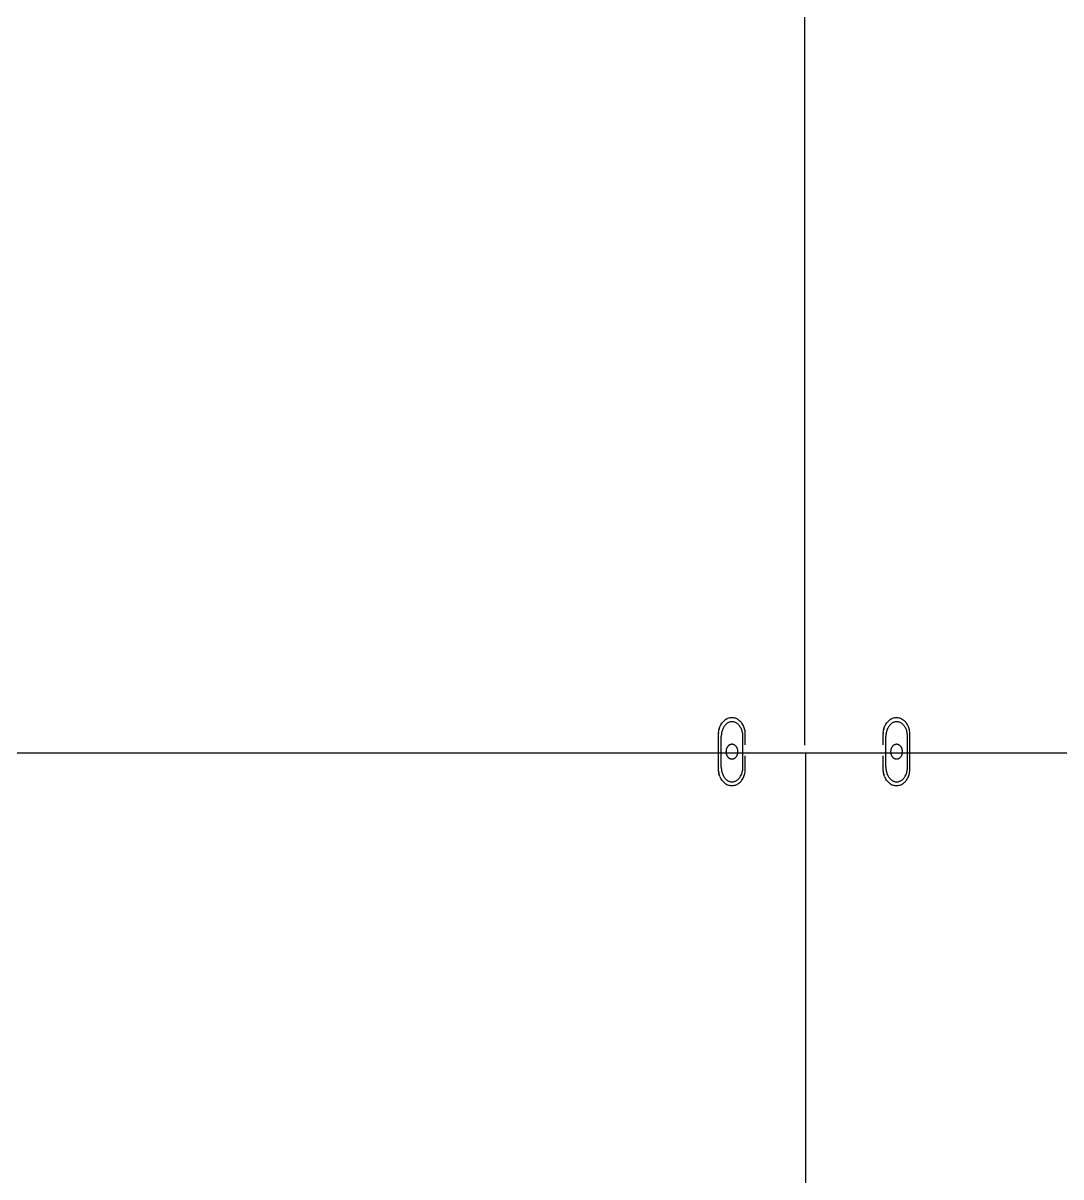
# Model space of a CAD drawing. Header units: metres. Extents: x 2754 to 3501, y 1112 to 1514.
# Drawn here: x 3343.35 to 3345.029, y 1421.043 to 1422.91 of the extents above; entities that cross this region are included whole.
import ezdxf

# ---------------------------------------------------------------- set-up
doc = ezdxf.new("R2010")
doc.units = ezdxf.units.M
doc.layers.add('AR-WALL', color=7, linetype='Continuous')

msp = doc.modelspace()

# ---------------------------------------------------------------- linework, layer by layer
at = {"layer": 'AR-WALL', "lineweight": 25}
for p, q in [((3344.61502, 1421.74181), (3344.61502, 1424.47214)), ((3344.47879, 1421.77429), (3344.47962, 1421.77571)), ((3344.47962, 1421.77571), (3344.48051, 1421.77707)), ((3344.48148, 1421.77834), (3344.48051, 1421.77707)), ((3344.48148, 1421.77834), (3344.48251, 1421.77954)), ((3344.48251, 1421.77954), (3344.48361, 1421.78065)), ((3344.48361, 1421.78065), (3344.48476, 1421.78167)), ((3344.48476, 1421.78167), (3344.48596, 1421.78259)), ((3344.48721, 1421.78342), (3344.48596, 1421.78259)), ((3344.48732, 1421.7756), (3344.48639, 1421.7747)), ((3344.4885, 1421.78414), (3344.48721, 1421.78342)), ((3344.48829, 1421.77641), (3344.48732, 1421.7756)), ((3344.4893, 1421.77714), (3344.48829, 1421.77641)), ((3344.4885, 1421.78414), (3344.48982, 1421.78476)), ((3344.49035, 1421.77778), (3344.4893, 1421.77714)), ((3344.49117, 1421.78527), (3344.48982, 1421.78476)), ((3344.49142, 1421.77833), (3344.49035, 1421.77778)), ((3344.49255, 1421.78566), (3344.49117, 1421.78527)), ((3344.49251, 1421.77878), (3344.49142, 1421.77833)), ((3344.49363, 1421.77913), (3344.49251, 1421.77878)), ((3344.49395, 1421.78595), (3344.49255, 1421.78566)), ((3344.49476, 1421.77938), (3344.49363, 1421.77913)), ((3344.49536, 1421.78612), (3344.49395, 1421.78595)), ((3344.4959, 1421.77953), (3344.49476, 1421.77938)), ((3344.49677, 1421.78618), (3344.49536, 1421.78612)), ((3344.49705, 1421.77958), (3344.4959, 1421.77953)), ((3344.49818, 1421.78612), (3344.49677, 1421.78618)), ((3344.49819, 1421.77953), (3344.49705, 1421.77958)), ((3344.49959, 1421.78595), (3344.49818, 1421.78612)), ((3344.49933, 1421.77938), (3344.49819, 1421.77953)), ((3344.50046, 1421.77913), (3344.49933, 1421.77938)), ((3344.50099, 1421.78566), (3344.49959, 1421.78595)), ((3344.50158, 1421.77878), (3344.50046, 1421.77913)), ((3344.50237, 1421.78527), (3344.50099, 1421.78566)), ((3344.50268, 1421.77833), (3344.50158, 1421.77878)), ((3344.50372, 1421.78476), (3344.50237, 1421.78527)), ((3344.50375, 1421.77778), (3344.50268, 1421.77833)), ((3344.50504, 1421.78414), (3344.50372, 1421.78476)), ((3344.50479, 1421.77714), (3344.50375, 1421.77778)), ((3344.50581, 1421.77641), (3344.50479, 1421.77714)), ((3344.50504, 1421.78414), (3344.50633, 1421.78342)), ((3344.50678, 1421.7756), (3344.50581, 1421.77641)), ((3344.50633, 1421.78342), (3344.50758, 1421.78259)), ((3344.50771, 1421.7747), (3344.50678, 1421.7756)), ((3344.50758, 1421.78259), (3344.50878, 1421.78167)), ((3344.50878, 1421.78167), (3344.50993, 1421.78065)), ((3344.51103, 1421.77954), (3344.50993, 1421.78065)), ((3344.51206, 1421.77834), (3344.51103, 1421.77954)), ((3344.51303, 1421.77707), (3344.51206, 1421.77834)), ((3344.51392, 1421.77571), (3344.51303, 1421.77707)), ((3344.51475, 1421.77429), (3344.51392, 1421.77571)), ((3344.74514, 1421.77429), (3344.74596, 1421.77571)), ((3344.74596, 1421.77571), (3344.74686, 1421.77707)), ((3344.74783, 1421.77834), (3344.74686, 1421.77707)), ((3344.74783, 1421.77834), (3344.74886, 1421.77954)), ((3344.74886, 1421.77954), (3344.74995, 1421.78065)), ((3344.74995, 1421.78065), (3344.7511, 1421.78167)), ((3344.7511, 1421.78167), (3344.7523, 1421.78259)), ((3344.75355, 1421.78342), (3344.7523, 1421.78259)), ((3344.75366, 1421.7756), (3344.75273, 1421.7747)), ((3344.75484, 1421.78414), (3344.75355, 1421.78342)), ((3344.75464, 1421.77641), (3344.75366, 1421.7756)), ((3344.75565, 1421.77714), (3344.75464, 1421.77641)), ((3344.75484, 1421.78414), (3344.75616, 1421.78476)), ((3344.75669, 1421.77778), (3344.75565, 1421.77714)), ((3344.75752, 1421.78527), (3344.75616, 1421.78476)), ((3344.75776, 1421.77833), (3344.75669, 1421.77778)), ((3344.7589, 1421.78566), (3344.75752, 1421.78527)), ((3344.75886, 1421.77878), (3344.75776, 1421.77833)), ((3344.75998, 1421.77913), (3344.75886, 1421.77878)), ((3344.76029, 1421.78595), (3344.7589, 1421.78566)), ((3344.76111, 1421.77938), (3344.75998, 1421.77913)), ((3344.7617, 1421.78612), (3344.76029, 1421.78595)), ((3344.76225, 1421.77953), (3344.76111, 1421.77938)), ((3344.76312, 1421.78618), (3344.7617, 1421.78612)), ((3344.76339, 1421.77958), (3344.76225, 1421.77953)), ((3344.76453, 1421.78612), (3344.76312, 1421.78618)), ((3344.76454, 1421.77953), (3344.76339, 1421.77958)), ((3344.76594, 1421.78595), (3344.76453, 1421.78612)), ((3344.76568, 1421.77938), (3344.76454, 1421.77953)), ((3344.76681, 1421.77913), (3344.76568, 1421.77938)), ((3344.76733, 1421.78566), (3344.76594, 1421.78595)), ((3344.76793, 1421.77878), (3344.76681, 1421.77913)), ((3344.76871, 1421.78527), (3344.76733, 1421.78566)), ((3344.76902, 1421.77833), (3344.76793, 1421.77878)), ((3344.77007, 1421.78476), (3344.76871, 1421.78527)), ((3344.7701, 1421.77778), (3344.76902, 1421.77833)), ((3344.77139, 1421.78414), (3344.77007, 1421.78476)), ((3344.77114, 1421.77714), (3344.7701, 1421.77778)), ((3344.77215, 1421.77641), (3344.77114, 1421.77714)), ((3344.77139, 1421.78414), (3344.77268, 1421.78342)), ((3344.77312, 1421.7756), (3344.77215, 1421.77641)), ((3344.77268, 1421.78342), (3344.77393, 1421.78259)), ((3344.77406, 1421.7747), (3344.77312, 1421.7756)), ((3344.77393, 1421.78259), (3344.77513, 1421.78167)), ((3344.77513, 1421.78167), (3344.77628, 1421.78065)), ((3344.77737, 1421.77954), (3344.77628, 1421.78065)), ((3344.77841, 1421.77834), (3344.77737, 1421.77954)), ((3344.77937, 1421.77707), (3344.77841, 1421.77834)), ((3344.78027, 1421.77571), (3344.77937, 1421.77707)), ((3344.78109, 1421.77429), (3344.78027, 1421.77571)), ((3344.47515, 1421.75943), (3344.47519, 1421.76118)), ((3344.47515, 1421.7421), (3344.47515, 1421.75943)), ((3344.47533, 1421.76293), (3344.47519, 1421.76118)), ((3344.47533, 1421.76293), (3344.47556, 1421.76465)), ((3344.47556, 1421.76465), (3344.47588, 1421.76636)), ((3344.47629, 1421.76803), (3344.47588, 1421.76636)), ((3344.47629, 1421.76803), (3344.47679, 1421.76967)), ((3344.47679, 1421.76967), (3344.47738, 1421.77126)), ((3344.47738, 1421.77126), (3344.47804, 1421.77281)), ((3344.47804, 1421.77281), (3344.47879, 1421.77429)), ((3344.47957, 1421.7575), (3344.47953, 1421.75595)), ((3344.47968, 1421.75904), (3344.47957, 1421.7575)), ((3344.47987, 1421.76056), (3344.47968, 1421.75904)), ((3344.48013, 1421.76207), (3344.47987, 1421.76056)), ((3344.48046, 1421.76355), (3344.48013, 1421.76207)), ((3344.48087, 1421.76499), (3344.48046, 1421.76355)), ((3344.48134, 1421.7664), (3344.48087, 1421.76499)), ((3344.48188, 1421.76777), (3344.48134, 1421.7664)), ((3344.48248, 1421.76908), (3344.48188, 1421.76777)), ((3344.48315, 1421.77034), (3344.48248, 1421.76908)), ((3344.48388, 1421.77153), (3344.48315, 1421.77034)), ((3344.48466, 1421.77266), (3344.48388, 1421.77153)), ((3344.4855, 1421.77372), (3344.48466, 1421.77266)), ((3344.48639, 1421.7747), (3344.4855, 1421.77372)), ((3344.5086, 1421.77372), (3344.50771, 1421.7747)), ((3344.50943, 1421.77266), (3344.5086, 1421.77372)), ((3344.51022, 1421.77153), (3344.50943, 1421.77266)), ((3344.51094, 1421.77034), (3344.51022, 1421.77153)), ((3344.51161, 1421.76908), (3344.51094, 1421.77034)), ((3344.51222, 1421.76777), (3344.51161, 1421.76908)), ((3344.51276, 1421.7664), (3344.51222, 1421.76777)), ((3344.51323, 1421.76499), (3344.51276, 1421.7664)), ((3344.51363, 1421.76355), (3344.51323, 1421.76499)), ((3344.51397, 1421.76207), (3344.51363, 1421.76355)), ((3344.51423, 1421.76056), (3344.51397, 1421.76207)), ((3344.51441, 1421.75904), (3344.51423, 1421.76056)), ((3344.51452, 1421.7575), (3344.51441, 1421.75904)), ((3344.51456, 1421.75595), (3344.51452, 1421.7575)), ((3344.5155, 1421.77281), (3344.51475, 1421.77429)), ((3344.51616, 1421.77126), (3344.5155, 1421.77281)), ((3344.51675, 1421.76967), (3344.51616, 1421.77126)), ((3344.51725, 1421.76803), (3344.51675, 1421.76967)), ((3344.51766, 1421.76636), (3344.51725, 1421.76803)), ((3344.51798, 1421.76465), (3344.51766, 1421.76636)), ((3344.51821, 1421.76293), (3344.51798, 1421.76465)), ((3344.51835, 1421.76118), (3344.51821, 1421.76293)), ((3344.51839, 1421.75943), (3344.51835, 1421.76118)), ((3344.51839, 1421.7421), (3344.51839, 1421.75943)), ((3344.74149, 1421.75943), (3344.74154, 1421.76118)), ((3344.74149, 1421.7421), (3344.74149, 1421.75943)), ((3344.74168, 1421.76293), (3344.74154, 1421.76118)), ((3344.74168, 1421.76293), (3344.74191, 1421.76465)), ((3344.74191, 1421.76465), (3344.74223, 1421.76636)), ((3344.74264, 1421.76803), (3344.74223, 1421.76636)), ((3344.74264, 1421.76803), (3344.74314, 1421.76967)), ((3344.74314, 1421.76967), (3344.74372, 1421.77126)), ((3344.74372, 1421.77126), (3344.74439, 1421.77281)), ((3344.74439, 1421.77281), (3344.74514, 1421.77429)), ((3344.74592, 1421.7575), (3344.74588, 1421.75595)), ((3344.74603, 1421.75904), (3344.74592, 1421.7575)), ((3344.74621, 1421.76056), (3344.74603, 1421.75904)), ((3344.74648, 1421.76207), (3344.74621, 1421.76056)), ((3344.74681, 1421.76355), (3344.74648, 1421.76207)), ((3344.74721, 1421.76499), (3344.74681, 1421.76355)), ((3344.74768, 1421.7664), (3344.74721, 1421.76499)), ((3344.74822, 1421.76777), (3344.74768, 1421.7664)), ((3344.74883, 1421.76908), (3344.74822, 1421.76777)), ((3344.7495, 1421.77034), (3344.74883, 1421.76908)), ((3344.75022, 1421.77153), (3344.7495, 1421.77034)), ((3344.75101, 1421.77266), (3344.75022, 1421.77153)), ((3344.75184, 1421.77372), (3344.75101, 1421.77266)), ((3344.75273, 1421.7747), (3344.75184, 1421.77372)), ((3344.77494, 1421.77372), (3344.77406, 1421.7747)), ((3344.77578, 1421.77266), (3344.77494, 1421.77372)), ((3344.77656, 1421.77153), (3344.77578, 1421.77266)), ((3344.77729, 1421.77034), (3344.77656, 1421.77153)), ((3344.77796, 1421.76908), (3344.77729, 1421.77034)), ((3344.77856, 1421.76777), (3344.77796, 1421.76908)), ((3344.7791, 1421.7664), (3344.77856, 1421.76777)), ((3344.77957, 1421.76499), (3344.7791, 1421.7664)), ((3344.77998, 1421.76355), (3344.77957, 1421.76499)), ((3344.78031, 1421.76207), (3344.77998, 1421.76355)), ((3344.78057, 1421.76056), (3344.78031, 1421.76207)), ((3344.78076, 1421.75904), (3344.78057, 1421.76056)), ((3344.78087, 1421.7575), (3344.78076, 1421.75904)), ((3344.78091, 1421.75595), (3344.78087, 1421.7575)), ((3344.78184, 1421.77281), (3344.78109, 1421.77429)), ((3344.78251, 1421.77126), (3344.78184, 1421.77281)), ((3344.78309, 1421.76967), (3344.78251, 1421.77126)), ((3344.78359, 1421.76803), (3344.78309, 1421.76967)), ((3344.784, 1421.76636), (3344.78359, 1421.76803)), ((3344.78432, 1421.76465), (3344.784, 1421.76636)), ((3344.78455, 1421.76293), (3344.78432, 1421.76465)), ((3344.78469, 1421.76118), (3344.78455, 1421.76293)), ((3344.78474, 1421.75943), (3344.78469, 1421.76118)), ((3344.78474, 1421.7421), (3344.78474, 1421.75943)), ((3344.47507, 1421.7421), (3344.47501, 1421.7421)), ((3344.47507, 1421.73355), (3344.47501, 1421.7421)), ((3344.47515, 1421.7421), (3344.47507, 1421.7421)), ((3344.47507, 1421.73355), (3344.47507, 1421.7421)), ((3344.47515, 1421.73355), (3344.47515, 1421.7421)), ((3344.47953, 1421.70607), (3344.47953, 1421.75595)), ((3344.48884, 1421.73781), (3344.48851, 1421.73715)), ((3344.48887, 1421.73781), (3344.48854, 1421.73715)), ((3344.48921, 1421.73844), (3344.48884, 1421.73781)), ((3344.48924, 1421.73844), (3344.48887, 1421.73781)), ((3344.48961, 1421.73904), (3344.48921, 1421.73844)), ((3344.48964, 1421.73904), (3344.48924, 1421.73844)), ((3344.49004, 1421.73961), (3344.48961, 1421.73904)), ((3344.49007, 1421.73961), (3344.48964, 1421.73904)), ((3344.4905, 1421.74014), (3344.49004, 1421.73961)), ((3344.49053, 1421.74014), (3344.49007, 1421.73961)), ((3344.49098, 1421.74064), (3344.4905, 1421.74014)), ((3344.49101, 1421.74064), (3344.49053, 1421.74014)), ((3344.49149, 1421.74109), (3344.49098, 1421.74064)), ((3344.49152, 1421.74109), (3344.49101, 1421.74064)), ((3344.49203, 1421.7415), (3344.49149, 1421.74109)), ((3344.49206, 1421.7415), (3344.49152, 1421.74109)), ((3344.49206, 1421.7415), (3344.49203, 1421.7415)), ((3344.49258, 1421.74187), (3344.49206, 1421.7415)), ((3344.49261, 1421.74187), (3344.49258, 1421.74187)), ((3344.49315, 1421.74219), (3344.49261, 1421.74187)), ((3344.49318, 1421.74219), (3344.49315, 1421.74219)), ((3344.49374, 1421.74246), (3344.49318, 1421.74219)), ((3344.49377, 1421.74246), (3344.49374, 1421.74246)), ((3344.49434, 1421.74269), (3344.49377, 1421.74246)), ((3344.49437, 1421.74269), (3344.49434, 1421.74269)), ((3344.49496, 1421.74286), (3344.49437, 1421.74269)), ((3344.49499, 1421.74286), (3344.49496, 1421.74286)), ((3344.49558, 1421.74299), (3344.49499, 1421.74286)), ((3344.49561, 1421.74299), (3344.49558, 1421.74299)), ((3344.4962, 1421.74307), (3344.49561, 1421.74299)), ((3344.49623, 1421.74307), (3344.4962, 1421.74307)), ((3344.49683, 1421.74309), (3344.49623, 1421.74307)), ((3344.49686, 1421.74309), (3344.49683, 1421.74309)), ((3344.49749, 1421.74307), (3344.49686, 1421.74309)), ((3344.49812, 1421.74299), (3344.49749, 1421.74307)), ((3344.49874, 1421.74286), (3344.49812, 1421.74299)), ((3344.49935, 1421.74269), (3344.49874, 1421.74286)), ((3344.49995, 1421.74246), (3344.49935, 1421.74269)), ((3344.50054, 1421.74219), (3344.49995, 1421.74246)), ((3344.50111, 1421.74187), (3344.50054, 1421.74219)), ((3344.50167, 1421.7415), (3344.50111, 1421.74187)), ((3344.5022, 1421.74109), (3344.50167, 1421.7415)), ((3344.50271, 1421.74064), (3344.5022, 1421.74109)), ((3344.5032, 1421.74014), (3344.50271, 1421.74064)), ((3344.50366, 1421.73961), (3344.5032, 1421.74014)), ((3344.50409, 1421.73904), (3344.50366, 1421.73961)), ((3344.50449, 1421.73844), (3344.50409, 1421.73904)), ((3344.50485, 1421.73781), (3344.50449, 1421.73844)), ((3344.50518, 1421.73715), (3344.50485, 1421.73781)), ((3344.51456, 1421.70607), (3344.51456, 1421.75595)), ((3344.74136, 1421.7421), (3344.74142, 1421.7421)), ((3344.74142, 1421.7421), (3344.74149, 1421.7421)), ((3344.74588, 1421.70607), (3344.74588, 1421.75595)), ((3344.75519, 1421.73781), (3344.75485, 1421.73715)), ((3344.75522, 1421.73781), (3344.75488, 1421.73715)), ((3344.75555, 1421.73844), (3344.75519, 1421.73781)), ((3344.75558, 1421.73844), (3344.75522, 1421.73781)), ((3344.75595, 1421.73904), (3344.75555, 1421.73844)), ((3344.75598, 1421.73904), (3344.75558, 1421.73844)), ((3344.75638, 1421.73961), (3344.75595, 1421.73904)), ((3344.75641, 1421.73961), (3344.75598, 1421.73904)), ((3344.75684, 1421.74014), (3344.75638, 1421.73961)), ((3344.75687, 1421.74014), (3344.75641, 1421.73961)), ((3344.75733, 1421.74064), (3344.75684, 1421.74014)), ((3344.75736, 1421.74064), (3344.75687, 1421.74014)), ((3344.75784, 1421.74109), (3344.75733, 1421.74064)), ((3344.75787, 1421.74109), (3344.75736, 1421.74064)), ((3344.75837, 1421.7415), (3344.75784, 1421.74109)), ((3344.7584, 1421.7415), (3344.75787, 1421.74109)), ((3344.7584, 1421.7415), (3344.75837, 1421.7415)), ((3344.75893, 1421.74187), (3344.7584, 1421.7415)), ((3344.75896, 1421.74187), (3344.75893, 1421.74187)), ((3344.7595, 1421.74219), (3344.75896, 1421.74187)), ((3344.75953, 1421.74219), (3344.7595, 1421.74219)), ((3344.76009, 1421.74246), (3344.75953, 1421.74219)), ((3344.76012, 1421.74246), (3344.76009, 1421.74246)), ((3344.76069, 1421.74269), (3344.76012, 1421.74246)), ((3344.76072, 1421.74269), (3344.76069, 1421.74269)), ((3344.7613, 1421.74286), (3344.76072, 1421.74269)), ((3344.76133, 1421.74286), (3344.7613, 1421.74286)), ((3344.76192, 1421.74299), (3344.76133, 1421.74286)), ((3344.76195, 1421.74299), (3344.76192, 1421.74299)), ((3344.76255, 1421.74307), (3344.76195, 1421.74299)), ((3344.76258, 1421.74307), (3344.76255, 1421.74307)), ((3344.76318, 1421.74309), (3344.76258, 1421.74307)), ((3344.76321, 1421.74309), (3344.76318, 1421.74309)), ((3344.76384, 1421.74307), (3344.76321, 1421.74309)), ((3344.76446, 1421.74299), (3344.76384, 1421.74307)), ((3344.76508, 1421.74286), (3344.76446, 1421.74299)), ((3344.76569, 1421.74269), (3344.76508, 1421.74286)), ((3344.7663, 1421.74246), (3344.76569, 1421.74269)), ((3344.76688, 1421.74219), (3344.7663, 1421.74246)), ((3344.76746, 1421.74187), (3344.76688, 1421.74219)), ((3344.76801, 1421.7415), (3344.76746, 1421.74187)), ((3344.76855, 1421.74109), (3344.76801, 1421.7415)), ((3344.76906, 1421.74064), (3344.76855, 1421.74109)), ((3344.76954, 1421.74014), (3344.76906, 1421.74064)), ((3344.77, 1421.73961), (3344.76954, 1421.74014)), ((3344.77043, 1421.73904), (3344.77, 1421.73961)), ((3344.77083, 1421.73844), (3344.77043, 1421.73904)), ((3344.7712, 1421.73781), (3344.77083, 1421.73844)), ((3344.77153, 1421.73715), (3344.7712, 1421.73781)), ((3344.78091, 1421.70607), (3344.78091, 1421.75595)), ((3344.78474, 1421.73355), (3344.78474, 1421.7421)), ((3347.70713, 1421.72894), (3338.65084, 1421.72894)), ((3344.47501, 1421.72922), (3344.47505, 1421.73091)), ((3344.47509, 1421.72925), (3344.47501, 1421.72922)), ((3344.47501, 1421.72464), (3344.47501, 1421.72922)), ((3344.47507, 1421.72464), (3344.47501, 1421.72464)), ((3344.47505, 1421.73091), (3344.47507, 1421.73192)), ((3344.47509, 1421.72925), (3344.47505, 1421.73091)), ((3344.47509, 1421.73257), (3344.47507, 1421.73355)), ((3344.47515, 1421.73355), (3344.47507, 1421.73355)), ((3344.47507, 1421.73192), (3344.47509, 1421.73257)), ((3344.47511, 1421.73091), (3344.47507, 1421.73192)), ((3344.47507, 1421.72464), (3344.47509, 1421.72925)), ((3344.47515, 1421.72464), (3344.47507, 1421.72464)), ((3344.47509, 1421.73257), (3344.47515, 1421.73327)), ((3344.47515, 1421.72922), (3344.47509, 1421.72925)), ((3344.47511, 1421.73091), (3344.47515, 1421.73238)), ((3344.47515, 1421.72944), (3344.47511, 1421.73091)), ((3344.47515, 1421.73327), (3344.47515, 1421.73355)), ((3344.47515, 1421.72922), (3344.47515, 1421.72944)), ((3344.47515, 1421.72464), (3344.47515, 1421.72922)), ((3344.47515, 1421.70298), (3344.47515, 1421.72464)), ((3344.48724, 1421.73198), (3344.48722, 1421.73121)), ((3344.48722, 1421.73121), (3344.48724, 1421.73043)), ((3344.4873, 1421.73276), (3344.48724, 1421.73198)), ((3344.48724, 1421.73043), (3344.4873, 1421.72966)), ((3344.48727, 1421.73198), (3344.48725, 1421.73121)), ((3344.48725, 1421.73121), (3344.48727, 1421.73043)), ((3344.48733, 1421.73276), (3344.48727, 1421.73198)), ((3344.48727, 1421.73043), (3344.48733, 1421.72966)), ((3344.48741, 1421.73353), (3344.4873, 1421.73276)), ((3344.4873, 1421.72966), (3344.48741, 1421.72889)), ((3344.48744, 1421.73353), (3344.48733, 1421.73276)), ((3344.48733, 1421.72966), (3344.48744, 1421.72889)), ((3344.48755, 1421.73428), (3344.48741, 1421.73353)), ((3344.48741, 1421.72889), (3344.48755, 1421.72813)), ((3344.48758, 1421.73428), (3344.48744, 1421.73353)), ((3344.48744, 1421.72889), (3344.48758, 1421.72813)), ((3344.48773, 1421.73503), (3344.48755, 1421.73428)), ((3344.48755, 1421.72813), (3344.48773, 1421.72739)), ((3344.48776, 1421.73503), (3344.48758, 1421.73428)), ((3344.48758, 1421.72813), (3344.48776, 1421.72739)), ((3344.48795, 1421.73576), (3344.48773, 1421.73503)), ((3344.48773, 1421.72739), (3344.48795, 1421.72666)), ((3344.48798, 1421.73576), (3344.48776, 1421.73503)), ((3344.48776, 1421.72739), (3344.48798, 1421.72666)), ((3344.48821, 1421.73646), (3344.48795, 1421.73576)), ((3344.48795, 1421.72666), (3344.48821, 1421.72595)), ((3344.48824, 1421.73646), (3344.48798, 1421.73576)), ((3344.48798, 1421.72666), (3344.48824, 1421.72595)), ((3344.48851, 1421.73715), (3344.48821, 1421.73646)), ((3344.48821, 1421.72595), (3344.48851, 1421.72526)), ((3344.48854, 1421.73715), (3344.48824, 1421.73646)), ((3344.48824, 1421.72595), (3344.48854, 1421.72526)), ((3344.48851, 1421.72526), (3344.48884, 1421.7246)), ((3344.48854, 1421.72526), (3344.48887, 1421.7246)), ((3344.48884, 1421.7246), (3344.48921, 1421.72397)), ((3344.48887, 1421.7246), (3344.48924, 1421.72397)), ((3344.48921, 1421.72397), (3344.48961, 1421.72337)), ((3344.48924, 1421.72397), (3344.48964, 1421.72337)), ((3344.48961, 1421.72337), (3344.49004, 1421.7228)), ((3344.48964, 1421.72337), (3344.49007, 1421.7228)), ((3344.49004, 1421.7228), (3344.4905, 1421.72227)), ((3344.49007, 1421.7228), (3344.49053, 1421.72227)), ((3344.4905, 1421.72227), (3344.49098, 1421.72178)), ((3344.49053, 1421.72227), (3344.49101, 1421.72178)), ((3344.49098, 1421.72178), (3344.49149, 1421.72133)), ((3344.49101, 1421.72178), (3344.49152, 1421.72133)), ((3344.49149, 1421.72133), (3344.49203, 1421.72091)), ((3344.49152, 1421.72133), (3344.49206, 1421.72091)), ((3344.49203, 1421.72091), (3344.49206, 1421.72091)), ((3344.49206, 1421.72091), (3344.49258, 1421.72055)), ((3344.49258, 1421.72055), (3344.49261, 1421.72055)), ((3344.49261, 1421.72055), (3344.49315, 1421.72023)), ((3344.49315, 1421.72023), (3344.49318, 1421.72023)), ((3344.49318, 1421.72023), (3344.49374, 1421.71995)), ((3344.49374, 1421.71995), (3344.49377, 1421.71995)), ((3344.49377, 1421.71995), (3344.49434, 1421.71973)), ((3344.49434, 1421.71973), (3344.49437, 1421.71973)), ((3344.49437, 1421.71973), (3344.49496, 1421.71955)), ((3344.49499, 1421.71955), (3344.49496, 1421.71955)), ((3344.49499, 1421.71955), (3344.49558, 1421.71942)), ((3344.49561, 1421.71942), (3344.49558, 1421.71942)), ((3344.49561, 1421.71942), (3344.4962, 1421.71935)), ((3344.49623, 1421.71935), (3344.4962, 1421.71935)), ((3344.49623, 1421.71935), (3344.49683, 1421.71932)), ((3344.49686, 1421.71932), (3344.49683, 1421.71932)), ((3344.49686, 1421.71932), (3344.49749, 1421.71935)), ((3344.49749, 1421.71935), (3344.49812, 1421.71942)), ((3344.49812, 1421.71942), (3344.49874, 1421.71955)), ((3344.49874, 1421.71955), (3344.49935, 1421.71973)), ((3344.49935, 1421.71973), (3344.49995, 1421.71995)), ((3344.49995, 1421.71995), (3344.50054, 1421.72023)), ((3344.50054, 1421.72023), (3344.50111, 1421.72055)), ((3344.50111, 1421.72055), (3344.50167, 1421.72091)), ((3344.50167, 1421.72091), (3344.5022, 1421.72133)), ((3344.5022, 1421.72133), (3344.50271, 1421.72178)), ((3344.50271, 1421.72178), (3344.5032, 1421.72227)), ((3344.5032, 1421.72227), (3344.50366, 1421.7228)), ((3344.50366, 1421.7228), (3344.50409, 1421.72337)), ((3344.50409, 1421.72337), (3344.50449, 1421.72397)), ((3344.50449, 1421.72397), (3344.50485, 1421.7246)), ((3344.50485, 1421.7246), (3344.50518, 1421.72526)), ((3344.50548, 1421.73646), (3344.50518, 1421.73715)), ((3344.50518, 1421.72526), (3344.50548, 1421.72595)), ((3344.50574, 1421.73576), (3344.50548, 1421.73646)), ((3344.50548, 1421.72595), (3344.50574, 1421.72666)), ((3344.50596, 1421.73503), (3344.50574, 1421.73576)), ((3344.50574, 1421.72666), (3344.50596, 1421.72739)), ((3344.50614, 1421.73428), (3344.50596, 1421.73503)), ((3344.50596, 1421.72739), (3344.50614, 1421.72813)), ((3344.50629, 1421.73353), (3344.50614, 1421.73428)), ((3344.50614, 1421.72813), (3344.50629, 1421.72889)), ((3344.50639, 1421.73276), (3344.50629, 1421.73353)), ((3344.50629, 1421.72889), (3344.50639, 1421.72966)), ((3344.50645, 1421.73198), (3344.50639, 1421.73276)), ((3344.50639, 1421.72966), (3344.50645, 1421.73043)), ((3344.50647, 1421.73121), (3344.50645, 1421.73198)), ((3344.50645, 1421.73043), (3344.50647, 1421.73121)), ((3344.51839, 1421.70298), (3344.51839, 1421.72464)), ((3344.61635, 1417.91894), (3344.61635, 1421.72894)), ((3344.74142, 1421.72464), (3344.74136, 1421.72464)), ((3344.74149, 1421.72464), (3344.74142, 1421.72464)), ((3344.74149, 1421.70298), (3344.74149, 1421.72464)), ((3344.75359, 1421.73198), (3344.75357, 1421.73121)), ((3344.75357, 1421.73121), (3344.75359, 1421.73043)), ((3344.75365, 1421.73276), (3344.75359, 1421.73198)), ((3344.75359, 1421.73043), (3344.75365, 1421.72966)), ((3344.75362, 1421.73198), (3344.7536, 1421.73121)), ((3344.7536, 1421.73121), (3344.75362, 1421.73043)), ((3344.75368, 1421.73276), (3344.75362, 1421.73198)), ((3344.75362, 1421.73043), (3344.75368, 1421.72966)), ((3344.75375, 1421.73353), (3344.75365, 1421.73276)), ((3344.75365, 1421.72966), (3344.75375, 1421.72889)), ((3344.75378, 1421.73353), (3344.75368, 1421.73276)), ((3344.75368, 1421.72966), (3344.75378, 1421.72889)), ((3344.75389, 1421.73428), (3344.75375, 1421.73353)), ((3344.75375, 1421.72889), (3344.75389, 1421.72813)), ((3344.75392, 1421.73428), (3344.75378, 1421.73353)), ((3344.75378, 1421.72889), (3344.75392, 1421.72813)), ((3344.75408, 1421.73503), (3344.75389, 1421.73428)), ((3344.75389, 1421.72813), (3344.75408, 1421.72739)), ((3344.75411, 1421.73503), (3344.75392, 1421.73428)), ((3344.75392, 1421.72813), (3344.75411, 1421.72739)), ((3344.7543, 1421.73576), (3344.75408, 1421.73503)), ((3344.75408, 1421.72739), (3344.7543, 1421.72666)), ((3344.75433, 1421.73576), (3344.75411, 1421.73503)), ((3344.75411, 1421.72739), (3344.75433, 1421.72666)), ((3344.75456, 1421.73646), (3344.7543, 1421.73576)), ((3344.7543, 1421.72666), (3344.75456, 1421.72595)), ((3344.75459, 1421.73646), (3344.75433, 1421.73576)), ((3344.75433, 1421.72666), (3344.75459, 1421.72595)), ((3344.75485, 1421.73715), (3344.75456, 1421.73646)), ((3344.75456, 1421.72595), (3344.75485, 1421.72526)), ((3344.75488, 1421.73715), (3344.75459, 1421.73646)), ((3344.75459, 1421.72595), (3344.75488, 1421.72526)), ((3344.75485, 1421.72526), (3344.75519, 1421.7246)), ((3344.75488, 1421.72526), (3344.75522, 1421.7246)), ((3344.75519, 1421.7246), (3344.75555, 1421.72397)), ((3344.75522, 1421.7246), (3344.75558, 1421.72397)), ((3344.75555, 1421.72397), (3344.75595, 1421.72337)), ((3344.75558, 1421.72397), (3344.75598, 1421.72337)), ((3344.75595, 1421.72337), (3344.75638, 1421.7228)), ((3344.75598, 1421.72337), (3344.75641, 1421.7228)), ((3344.75638, 1421.7228), (3344.75684, 1421.72227)), ((3344.75641, 1421.7228), (3344.75687, 1421.72227)), ((3344.75684, 1421.72227), (3344.75733, 1421.72178)), ((3344.75687, 1421.72227), (3344.75736, 1421.72178)), ((3344.75733, 1421.72178), (3344.75784, 1421.72133)), ((3344.75736, 1421.72178), (3344.75787, 1421.72133)), ((3344.75784, 1421.72133), (3344.75837, 1421.72091)), ((3344.75787, 1421.72133), (3344.7584, 1421.72091)), ((3344.75837, 1421.72091), (3344.7584, 1421.72091)), ((3344.7584, 1421.72091), (3344.75893, 1421.72055)), ((3344.75893, 1421.72055), (3344.75896, 1421.72055)), ((3344.75896, 1421.72055), (3344.7595, 1421.72023)), ((3344.7595, 1421.72023), (3344.75953, 1421.72023)), ((3344.75953, 1421.72023), (3344.76009, 1421.71995)), ((3344.76009, 1421.71995), (3344.76012, 1421.71995)), ((3344.76012, 1421.71995), (3344.76069, 1421.71973)), ((3344.76069, 1421.71973), (3344.76072, 1421.71973)), ((3344.76072, 1421.71973), (3344.7613, 1421.71955)), ((3344.76133, 1421.71955), (3344.7613, 1421.71955)), ((3344.76133, 1421.71955), (3344.76192, 1421.71942)), ((3344.76195, 1421.71942), (3344.76192, 1421.71942)), ((3344.76195, 1421.71942), (3344.76255, 1421.71935)), ((3344.76258, 1421.71935), (3344.76255, 1421.71935)), ((3344.76258, 1421.71935), (3344.76318, 1421.71932)), ((3344.76321, 1421.71932), (3344.76318, 1421.71932)), ((3344.76321, 1421.71932), (3344.76384, 1421.71935)), ((3344.76384, 1421.71935), (3344.76446, 1421.71942)), ((3344.76446, 1421.71942), (3344.76508, 1421.71955)), ((3344.76508, 1421.71955), (3344.76569, 1421.71973)), ((3344.76569, 1421.71973), (3344.7663, 1421.71995)), ((3344.7663, 1421.71995), (3344.76688, 1421.72023)), ((3344.76688, 1421.72023), (3344.76746, 1421.72055)), ((3344.76746, 1421.72055), (3344.76801, 1421.72091)), ((3344.76801, 1421.72091), (3344.76855, 1421.72133)), ((3344.76855, 1421.72133), (3344.76906, 1421.72178)), ((3344.76906, 1421.72178), (3344.76954, 1421.72227)), ((3344.76954, 1421.72227), (3344.77, 1421.7228)), ((3344.77, 1421.7228), (3344.77043, 1421.72337)), ((3344.77043, 1421.72337), (3344.77083, 1421.72397)), ((3344.77083, 1421.72397), (3344.7712, 1421.7246)), ((3344.7712, 1421.7246), (3344.77153, 1421.72526)), ((3344.77183, 1421.73646), (3344.77153, 1421.73715)), ((3344.77153, 1421.72526), (3344.77183, 1421.72595)), ((3344.77209, 1421.73576), (3344.77183, 1421.73646)), ((3344.77183, 1421.72595), (3344.77209, 1421.72666)), ((3344.77231, 1421.73503), (3344.77209, 1421.73576)), ((3344.77209, 1421.72666), (3344.77231, 1421.72739)), ((3344.77249, 1421.73428), (3344.77231, 1421.73503)), ((3344.77231, 1421.72739), (3344.77249, 1421.72813)), ((3344.77263, 1421.73353), (3344.77249, 1421.73428)), ((3344.77249, 1421.72813), (3344.77263, 1421.72889)), ((3344.77274, 1421.73276), (3344.77263, 1421.73353)), ((3344.77263, 1421.72889), (3344.77274, 1421.72966)), ((3344.7728, 1421.73198), (3344.77274, 1421.73276)), ((3344.77274, 1421.72966), (3344.7728, 1421.73043)), ((3344.77282, 1421.73121), (3344.7728, 1421.73198)), ((3344.7728, 1421.73043), (3344.77282, 1421.73121)), ((3344.78474, 1421.72922), (3344.78474, 1421.73355)), ((3344.78474, 1421.72464), (3344.78474, 1421.72922)), ((3344.78474, 1421.70298), (3344.78474, 1421.72464)), ((3344.47519, 1421.70123), (3344.47515, 1421.70298)), ((3344.47533, 1421.69949), (3344.47519, 1421.70123)), ((3344.47953, 1421.70607), (3344.47957, 1421.70452)), ((3344.47957, 1421.70452), (3344.47968, 1421.70298)), ((3344.47968, 1421.70298), (3344.47987, 1421.70146)), ((3344.47987, 1421.70146), (3344.48013, 1421.69995)), ((3344.51397, 1421.69995), (3344.51423, 1421.70146)), ((3344.51423, 1421.70146), (3344.51441, 1421.70298)), ((3344.51441, 1421.70298), (3344.51452, 1421.70452)), ((3344.51452, 1421.70452), (3344.51456, 1421.70607)), ((3344.51821, 1421.69949), (3344.51835, 1421.70123)), ((3344.51835, 1421.70123), (3344.51839, 1421.70298)), ((3344.74154, 1421.70123), (3344.74149, 1421.70298)), ((3344.74168, 1421.69949), (3344.74154, 1421.70123)), ((3344.74588, 1421.70607), (3344.74592, 1421.70452)), ((3344.74592, 1421.70452), (3344.74603, 1421.70298)), ((3344.74603, 1421.70298), (3344.74621, 1421.70146)), ((3344.74621, 1421.70146), (3344.74648, 1421.69995)), ((3344.78031, 1421.69995), (3344.78057, 1421.70146)), ((3344.78057, 1421.70146), (3344.78076, 1421.70298)), ((3344.78076, 1421.70298), (3344.78087, 1421.70452)), ((3344.78087, 1421.70452), (3344.78091, 1421.70607)), ((3344.78455, 1421.69949), (3344.78469, 1421.70123)), ((3344.78469, 1421.70123), (3344.78474, 1421.70298)), ((3344.47533, 1421.69949), (3344.47556, 1421.69776)), ((3344.47588, 1421.69606), (3344.47556, 1421.69776)), ((3344.47588, 1421.69606), (3344.47629, 1421.69438)), ((3344.47679, 1421.69275), (3344.47629, 1421.69438)), ((3344.47738, 1421.69115), (3344.47679, 1421.69275)), ((3344.47738, 1421.69115), (3344.47804, 1421.68961)), ((3344.47804, 1421.68961), (3344.47879, 1421.68812)), ((3344.47962, 1421.6867), (3344.47879, 1421.68812)), ((3344.48051, 1421.68535), (3344.47962, 1421.6867)), ((3344.48013, 1421.69995), (3344.48046, 1421.69847)), ((3344.48046, 1421.69847), (3344.48087, 1421.69703)), ((3344.48148, 1421.68407), (3344.48051, 1421.68535)), ((3344.48087, 1421.69703), (3344.48134, 1421.69562)), ((3344.48134, 1421.69562), (3344.48188, 1421.69425)), ((3344.48251, 1421.68287), (3344.48148, 1421.68407)), ((3344.48188, 1421.69425), (3344.48248, 1421.69294)), ((3344.48248, 1421.69294), (3344.48315, 1421.69168)), ((3344.48251, 1421.68287), (3344.48361, 1421.68176)), ((3344.48315, 1421.69168), (3344.48388, 1421.69049)), ((3344.48361, 1421.68176), (3344.48476, 1421.68074)), ((3344.48388, 1421.69049), (3344.48466, 1421.68936)), ((3344.48466, 1421.68936), (3344.4855, 1421.6883)), ((3344.4855, 1421.6883), (3344.48639, 1421.68732)), ((3344.48639, 1421.68732), (3344.48732, 1421.68642)), ((3344.48732, 1421.68642), (3344.48829, 1421.6856)), ((3344.48829, 1421.6856), (3344.4893, 1421.68488)), ((3344.4893, 1421.68488), (3344.49035, 1421.68424)), ((3344.49035, 1421.68424), (3344.49142, 1421.68369)), ((3344.49142, 1421.68369), (3344.49251, 1421.68324)), ((3344.49251, 1421.68324), (3344.49363, 1421.68289)), ((3344.49363, 1421.68289), (3344.49476, 1421.68264)), ((3344.49476, 1421.68264), (3344.4959, 1421.68249)), ((3344.4959, 1421.68249), (3344.49705, 1421.68244)), ((3344.49705, 1421.68244), (3344.49819, 1421.68249)), ((3344.49819, 1421.68249), (3344.49933, 1421.68264)), ((3344.49933, 1421.68264), (3344.50046, 1421.68289)), ((3344.50046, 1421.68289), (3344.50158, 1421.68324)), ((3344.50158, 1421.68324), (3344.50268, 1421.68369)), ((3344.50268, 1421.68369), (3344.50375, 1421.68424)), ((3344.50375, 1421.68424), (3344.50479, 1421.68488)), ((3344.50479, 1421.68488), (3344.50581, 1421.6856)), ((3344.50581, 1421.6856), (3344.50678, 1421.68642)), ((3344.50678, 1421.68642), (3344.50771, 1421.68732)), ((3344.50771, 1421.68732), (3344.5086, 1421.6883)), ((3344.5086, 1421.6883), (3344.50943, 1421.68936)), ((3344.50878, 1421.68074), (3344.50993, 1421.68176)), ((3344.50943, 1421.68936), (3344.51022, 1421.69049)), ((3344.50993, 1421.68176), (3344.51103, 1421.68287)), ((3344.51022, 1421.69049), (3344.51094, 1421.69168)), ((3344.51094, 1421.69168), (3344.51161, 1421.69294)), ((3344.51103, 1421.68287), (3344.51206, 1421.68407)), ((3344.51161, 1421.69294), (3344.51222, 1421.69425)), ((3344.51206, 1421.68407), (3344.51303, 1421.68535)), ((3344.51222, 1421.69425), (3344.51276, 1421.69562)), ((3344.51276, 1421.69562), (3344.51323, 1421.69703)), ((3344.51303, 1421.68535), (3344.51392, 1421.6867)), ((3344.51323, 1421.69703), (3344.51363, 1421.69847)), ((3344.51363, 1421.69847), (3344.51397, 1421.69995)), ((3344.51392, 1421.6867), (3344.51475, 1421.68812)), ((3344.51475, 1421.68812), (3344.5155, 1421.68961)), ((3344.5155, 1421.68961), (3344.51616, 1421.69115)), ((3344.51616, 1421.69115), (3344.51675, 1421.69275)), ((3344.51675, 1421.69275), (3344.51725, 1421.69438)), ((3344.51725, 1421.69438), (3344.51766, 1421.69606)), ((3344.51766, 1421.69606), (3344.51798, 1421.69776)), ((3344.51798, 1421.69776), (3344.51821, 1421.69949)), ((3344.74168, 1421.69949), (3344.74191, 1421.69776)), ((3344.74223, 1421.69606), (3344.74191, 1421.69776)), ((3344.74223, 1421.69606), (3344.74264, 1421.69438)), ((3344.74314, 1421.69275), (3344.74264, 1421.69438)), ((3344.74372, 1421.69115), (3344.74314, 1421.69275)), ((3344.74372, 1421.69115), (3344.74439, 1421.68961)), ((3344.74439, 1421.68961), (3344.74514, 1421.68812)), ((3344.74596, 1421.6867), (3344.74514, 1421.68812)), ((3344.74686, 1421.68535), (3344.74596, 1421.6867)), ((3344.74648, 1421.69995), (3344.74681, 1421.69847)), ((3344.74681, 1421.69847), (3344.74721, 1421.69703)), ((3344.74783, 1421.68407), (3344.74686, 1421.68535)), ((3344.74721, 1421.69703), (3344.74768, 1421.69562)), ((3344.74768, 1421.69562), (3344.74822, 1421.69425)), ((3344.74886, 1421.68287), (3344.74783, 1421.68407)), ((3344.74822, 1421.69425), (3344.74883, 1421.69294)), ((3344.74883, 1421.69294), (3344.7495, 1421.69168)), ((3344.74886, 1421.68287), (3344.74995, 1421.68176)), ((3344.7495, 1421.69168), (3344.75022, 1421.69049)), ((3344.74995, 1421.68176), (3344.7511, 1421.68074)), ((3344.75022, 1421.69049), (3344.75101, 1421.68936)), ((3344.75101, 1421.68936), (3344.75184, 1421.6883)), ((3344.75184, 1421.6883), (3344.75273, 1421.68732)), ((3344.75273, 1421.68732), (3344.75366, 1421.68642)), ((3344.75366, 1421.68642), (3344.75464, 1421.6856)), ((3344.75464, 1421.6856), (3344.75565, 1421.68488)), ((3344.75565, 1421.68488), (3344.75669, 1421.68424)), ((3344.75669, 1421.68424), (3344.75776, 1421.68369)), ((3344.75776, 1421.68369), (3344.75886, 1421.68324)), ((3344.75886, 1421.68324), (3344.75998, 1421.68289)), ((3344.75998, 1421.68289), (3344.76111, 1421.68264)), ((3344.76111, 1421.68264), (3344.76225, 1421.68249)), ((3344.76225, 1421.68249), (3344.76339, 1421.68244)), ((3344.76339, 1421.68244), (3344.76454, 1421.68249)), ((3344.76454, 1421.68249), (3344.76568, 1421.68264)), ((3344.76568, 1421.68264), (3344.76681, 1421.68289)), ((3344.76681, 1421.68289), (3344.76793, 1421.68324)), ((3344.76793, 1421.68324), (3344.76902, 1421.68369)), ((3344.76902, 1421.68369), (3344.7701, 1421.68424)), ((3344.7701, 1421.68424), (3344.77114, 1421.68488)), ((3344.77114, 1421.68488), (3344.77215, 1421.6856)), ((3344.77215, 1421.6856), (3344.77312, 1421.68642)), ((3344.77312, 1421.68642), (3344.77406, 1421.68732)), ((3344.77406, 1421.68732), (3344.77494, 1421.6883)), ((3344.77494, 1421.6883), (3344.77578, 1421.68936)), ((3344.77513, 1421.68074), (3344.77628, 1421.68176)), ((3344.77578, 1421.68936), (3344.77656, 1421.69049)), ((3344.77628, 1421.68176), (3344.77737, 1421.68287)), ((3344.77656, 1421.69049), (3344.77729, 1421.69168)), ((3344.77729, 1421.69168), (3344.77796, 1421.69294)), ((3344.77737, 1421.68287), (3344.77841, 1421.68407)), ((3344.77796, 1421.69294), (3344.77856, 1421.69425)), ((3344.77841, 1421.68407), (3344.77937, 1421.68535)), ((3344.77856, 1421.69425), (3344.7791, 1421.69562)), ((3344.7791, 1421.69562), (3344.77957, 1421.69703)), ((3344.77937, 1421.68535), (3344.78027, 1421.6867)), ((3344.77957, 1421.69703), (3344.77998, 1421.69847)), ((3344.77998, 1421.69847), (3344.78031, 1421.69995)), ((3344.78027, 1421.6867), (3344.78109, 1421.68812)), ((3344.78109, 1421.68812), (3344.78184, 1421.68961)), ((3344.78184, 1421.68961), (3344.78251, 1421.69115)), ((3344.78251, 1421.69115), (3344.78309, 1421.69275)), ((3344.78309, 1421.69275), (3344.78359, 1421.69438)), ((3344.78359, 1421.69438), (3344.784, 1421.69606)), ((3344.784, 1421.69606), (3344.78432, 1421.69776)), ((3344.78432, 1421.69776), (3344.78455, 1421.69949)), ((3344.48476, 1421.68074), (3344.48596, 1421.67982)), ((3344.48596, 1421.67982), (3344.48721, 1421.679)), ((3344.48721, 1421.679), (3344.4885, 1421.67827)), ((3344.4885, 1421.67827), (3344.48982, 1421.67766)), ((3344.48982, 1421.67766), (3344.49117, 1421.67715)), ((3344.49117, 1421.67715), (3344.49255, 1421.67675)), ((3344.49255, 1421.67675), (3344.49395, 1421.67647)), ((3344.49395, 1421.67647), (3344.49536, 1421.6763)), ((3344.49536, 1421.6763), (3344.49677, 1421.67624)), ((3344.49677, 1421.67624), (3344.49818, 1421.6763)), ((3344.49818, 1421.6763), (3344.49959, 1421.67647)), ((3344.49959, 1421.67647), (3344.50099, 1421.67675)), ((3344.50099, 1421.67675), (3344.50237, 1421.67715)), ((3344.50237, 1421.67715), (3344.50372, 1421.67766)), ((3344.50372, 1421.67766), (3344.50504, 1421.67827)), ((3344.50504, 1421.67827), (3344.50633, 1421.679)), ((3344.50633, 1421.679), (3344.50758, 1421.67982)), ((3344.50758, 1421.67982), (3344.50878, 1421.68074)), ((3344.7511, 1421.68074), (3344.7523, 1421.67982)), ((3344.7523, 1421.67982), (3344.75355, 1421.679)), ((3344.75355, 1421.679), (3344.75484, 1421.67827)), ((3344.75484, 1421.67827), (3344.75616, 1421.67766)), ((3344.75616, 1421.67766), (3344.75752, 1421.67715)), ((3344.75752, 1421.67715), (3344.7589, 1421.67675)), ((3344.7589, 1421.67675), (3344.76029, 1421.67647)), ((3344.76029, 1421.67647), (3344.7617, 1421.6763)), ((3344.7617, 1421.6763), (3344.76312, 1421.67624)), ((3344.76312, 1421.67624), (3344.76453, 1421.6763)), ((3344.76453, 1421.6763), (3344.76594, 1421.67647)), ((3344.76594, 1421.67647), (3344.76733, 1421.67675)), ((3344.76733, 1421.67675), (3344.76871, 1421.67715)), ((3344.76871, 1421.67715), (3344.77007, 1421.67766)), ((3344.77007, 1421.67766), (3344.77139, 1421.67827)), ((3344.77139, 1421.67827), (3344.77268, 1421.679)), ((3344.77268, 1421.679), (3344.77393, 1421.67982)), ((3344.77393, 1421.67982), (3344.77513, 1421.68074))]:
    msp.add_line(p, q, dxfattribs=at)

doc.saveas('drawing.dxf')
